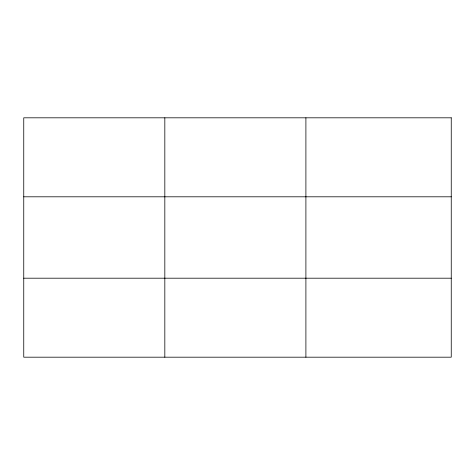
<?xml version="1.0" encoding="UTF-8"?>
<svg xmlns="http://www.w3.org/2000/svg" width="475" height="475" viewBox="0 0 475 475"><rect width="100%" height="100%" fill="white"/><g stroke="black" fill="none" stroke-linecap="round" stroke-linejoin="round"><path stroke-width="0.71" d="M164.825 357.188L164.825 117.812M305.9 357.188L305.9 117.812M23.75 196.804L451.25 196.804M23.75 278.196L451.25 278.196M451.25 117.812L451.25 357.188L23.75 357.188L23.75 117.812L451.25 117.812"/></g></svg>
